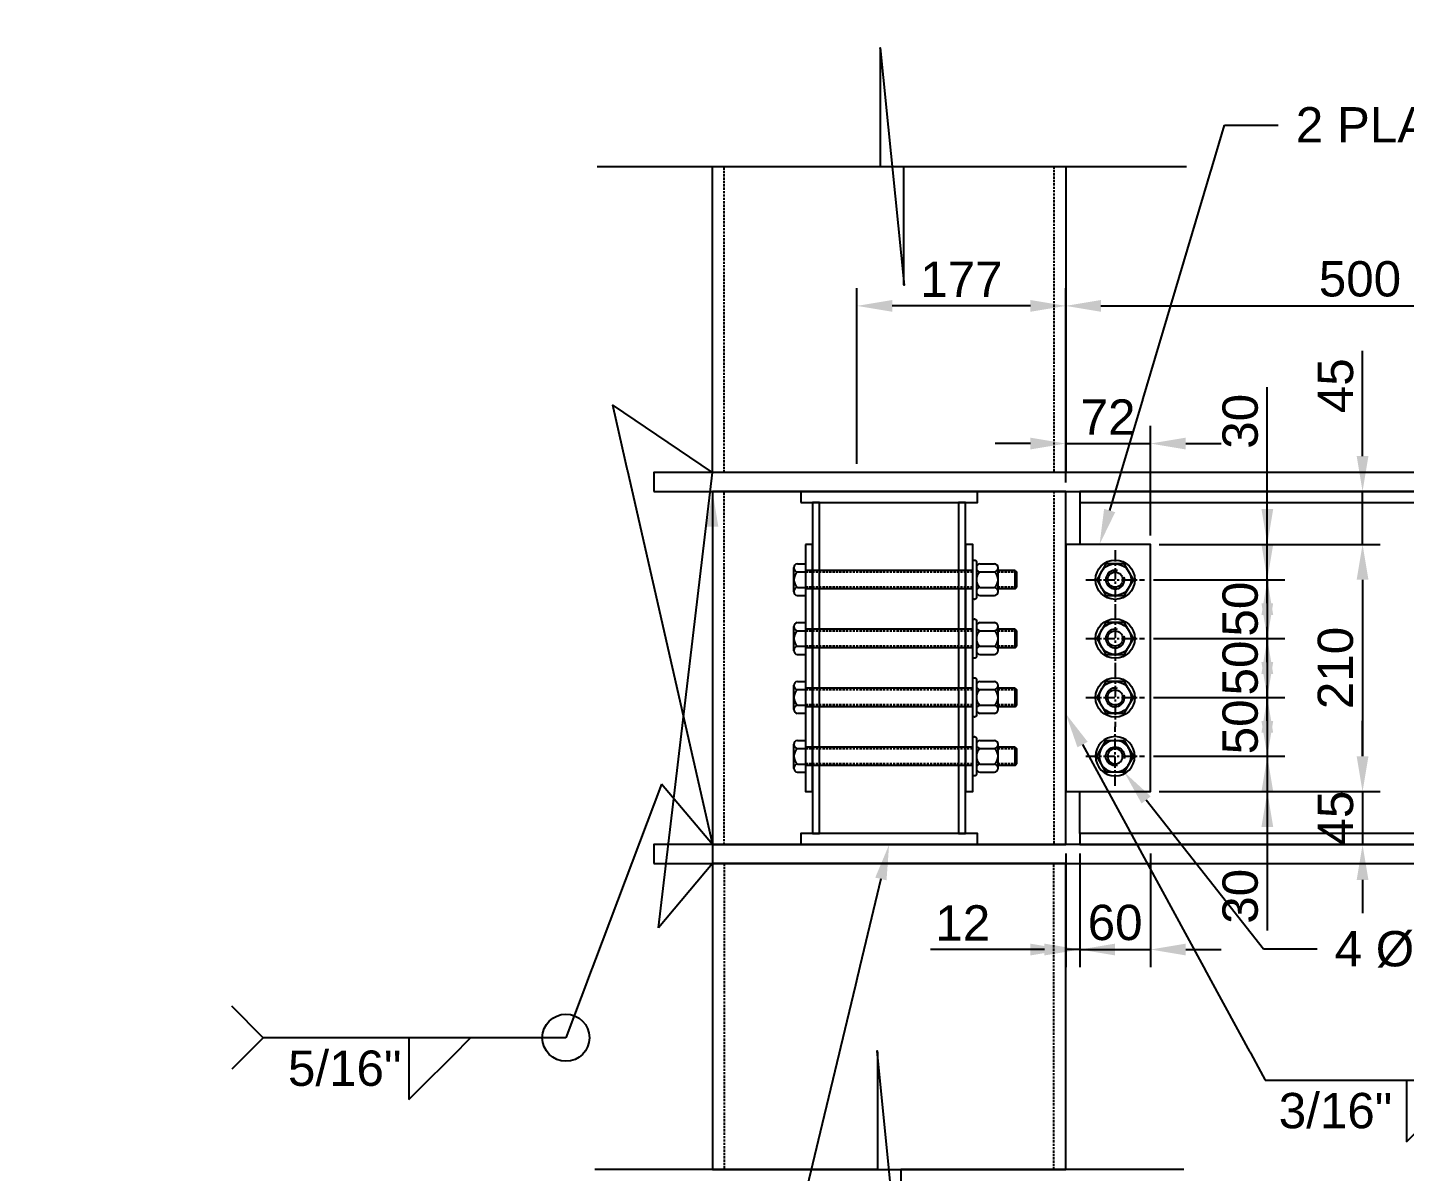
# Model space of a CAD drawing. Header units: millimetres. Extents: x -1367288 to 157996, y -18171 to 61708.
# Drawn here: x 26637 to 27807, y 13785 to 14756 of the extents above; entities that cross this region are included whole.
import ezdxf
from ezdxf import colors
from ezdxf.entities.mleader import LeaderData, LeaderLine
from ezdxf.enums import TextEntityAlignment as Align
from ezdxf.math import Vec2, Vec3

# ---------------------------------------------------------------- set-up
doc = ezdxf.new("R2010")
doc.units = ezdxf.units.MM
doc.header["$LTSCALE"] = 0.3
doc.linetypes.add('CENTER', pattern=[50.8, 31.75, -6.35, 6.35, -6.35])
doc.linetypes.add('HIDDEN', pattern=[9.525, 6.35, -3.175])
for name, color, linetype in [('EE-CENTROS', 8, 'CENTER'), ('EE-OCULTAS', 8, 'HIDDEN'), ('EE-TEXTO 2', 2, 'Continuous'), ('SIM-COTAS', 1, 'Continuous'), ('SIM-OCULTOS', 8, 'HIDDEN'), ('SIM-PLATINAS', 2, 'Continuous'), ('SIM-PTE 300x1-4x150x3-8', 42, 'Continuous'), ('SIM-PTE 300x300x10', 71, 'Continuous')]:
    doc.layers.add(name, color=color, linetype=linetype)
doc.styles.add('ARIAL EE', font='arial.ttf')
doc.styles.get("Standard").update_dxf_attribs({"font": 'arial.ttf'})
doc.dimstyles.new('EE 1_STANDAR', dxfattribs={"dimtxt": 2, "dimasz": 2, "dimexe": 1, "dimexo": 0.5, "dimgap": 0.5, "dimtad": 1, "dimdec": 0, "dimdsep": 46, "dimtxsty": 'ARIAL EE', "dimcen": 1.5, "dimclrd": 256, "dimclre": 256, "dimclrt": 2, "dimadec": 0, "dimazin": 0, "dimtfac": 1, "dimtdec": 0, "dimtix": 1, "dimtmove": 0, "dimatfit": 2, "dimfxl": 1, "dimlwd": -1, "dimlwe": -1, "dimarcsym": 0})

# ---------------------------------------------------------------- blocks, each defined once
blk = doc.blocks.new('TUERCA 5-8')
blk.add_lwpolyline([(919700.1, -652089.1), (919692.3, -652102.6), (919700.1, -652116.1), (919715.7, -652116.1), (919723.5, -652102.6), (919715.7, -652089.1)], close=True)
for radius in [16.7, 13.5, 6.44]:
    blk.add_circle((919707.9, -652102.6), radius)
blk.add_arc((919707.9, -652102.6), 7.94, 75, 15)
at = {"layer": 'EE-CENTROS'}
for p, q in [((919707.9, -652077.6), (919707.9, -652127.6)), ((919682.9, -652102.6), (919732.9, -652102.6))]:
    blk.add_line(p, q, dxfattribs=at)
blk = doc.blocks.new('TUER 5-8')
blk.add_blockref('TUERCA 5-8', (-919707.9, 652102.6))
blk = doc.blocks.new('*D461')
at = {"layer": 'SIM-COTAS', "transparency": 16777216}
for p, q in [((27519.3, 14385.6), (27519.3, 14534.6)), ((28019.3, 14385.6), (28019.3, 14534.6)), ((27549.3, 14519.6), (27989.3, 14519.6))]:
    blk.add_line(p, q, dxfattribs=at)
for points in [[(27549.3, 14524.6), (27549.3, 14514.6), (27519.3, 14519.6)], [(27989.3, 14524.6), (27989.3, 14514.6), (28019.3, 14519.6)]]:
    blk.add_solid(points, dxfattribs=at)
at = {"layer": 'SIM-COTAS', "color": 2, "transparency": 16777216, "insert": (27769.3, 14542.4), "char_height": 30, "attachment_point": 5, "style": 'ARIAL EE'}
blk.add_mtext('500', dxfattribs=at)
blk = doc.blocks.new('*D462')
at = {"layer": 'SIM-COTAS', "transparency": 16777216}
for p, q in [((27342, 14385.6), (27342, 14534.6)), ((27519.3, 14385.6), (27519.3, 14534.6)), ((27489.3, 14519.6), (27372, 14519.6))]:
    blk.add_line(p, q, dxfattribs=at)
for points in [[(27372, 14524.6), (27372, 14514.6), (27342, 14519.6)], [(27489.3, 14524.6), (27489.3, 14514.6), (27519.3, 14519.6)]]:
    blk.add_solid(points, dxfattribs=at)
at = {"layer": 'SIM-COTAS', "color": 2, "transparency": 16777216, "insert": (27430.7, 14542.2), "char_height": 30, "attachment_point": 5, "style": 'ARIAL EE'}
blk.add_mtext('177', dxfattribs=at)
blk = doc.blocks.new('*D463')
at = {"layer": 'SIM-COTAS', "transparency": 16777216}
for p, q in [((27771.5, 14392.1), (27771.5, 14481.5)), ((27707.5, 14362.1), (27786.5, 14362.1)), ((27771.5, 14317.1), (27771.5, 14362.1)), ((27598.8, 14317.1), (27786.5, 14317.1)), ((27771.5, 14287.1), (27771.5, 14257.1))]:
    blk.add_line(p, q, dxfattribs=at)
for points in [[(27766.5, 14392.1), (27776.5, 14392.1), (27771.5, 14362.1)], [(27766.5, 14287.1), (27776.5, 14287.1), (27771.5, 14317.1)]]:
    blk.add_solid(points, dxfattribs=at)
at = {"layer": 'SIM-COTAS', "color": 2, "transparency": 16777216, "insert": (27748.7, 14451.8), "char_height": 30, "attachment_point": 5, "rotation": 90, "style": 'ARIAL EE'}
blk.add_mtext('45', dxfattribs=at)
blk = doc.blocks.new('*D464')
at = {"layer": 'SIM-COTAS', "transparency": 16777216}
for p, q in [((27598.8, 14317.1), (27786.5, 14317.1)), ((27771.5, 14287.1), (27771.5, 14137.1)), ((27598.8, 14107.1), (27786.5, 14107.1))]:
    blk.add_line(p, q, dxfattribs=at)
for points in [[(27766.5, 14287.1), (27776.5, 14287.1), (27771.5, 14317.1)], [(27766.5, 14137.1), (27776.5, 14137.1), (27771.5, 14107.1)]]:
    blk.add_solid(points, dxfattribs=at)
at = {"layer": 'SIM-COTAS', "color": 2, "transparency": 16777216, "insert": (27748.6, 14212.1), "char_height": 30, "attachment_point": 5, "rotation": 90, "style": 'ARIAL EE'}
blk.add_mtext('210', dxfattribs=at)
blk = doc.blocks.new('*D465')
at = {"layer": 'SIM-COTAS', "transparency": 16777216}
for p, q in [((27771.5, 14137.1), (27771.5, 14167.1)), ((27598.8, 14107.1), (27786.5, 14107.1)), ((27771.5, 14107.1), (27771.5, 14062.1)), ((27707.5, 14062.1), (27786.5, 14062.1)), ((27771.5, 14032.1), (27771.5, 14002.1))]:
    blk.add_line(p, q, dxfattribs=at)
for points in [[(27766.5, 14137.1), (27776.5, 14137.1), (27771.5, 14107.1)], [(27766.5, 14032.1), (27776.5, 14032.1), (27771.5, 14062.1)]]:
    blk.add_solid(points, dxfattribs=at)
at = {"layer": 'SIM-COTAS', "color": 2, "transparency": 16777216, "insert": (27748.7, 14084.6), "char_height": 30, "attachment_point": 5, "rotation": 90, "style": 'ARIAL EE'}
blk.add_mtext('45', dxfattribs=at)
blk = doc.blocks.new('*D466')
at = {"layer": 'SIM-COTAS', "transparency": 16777216}
for p, q in [((27690.6, 14347.1), (27690.6, 14450.6)), ((27598.8, 14317.1), (27705.6, 14317.1)), ((27690.6, 14287.1), (27690.6, 14317.1)), ((27593.8, 14287.1), (27705.6, 14287.1)), ((27690.6, 14257.1), (27690.6, 14227.1))]:
    blk.add_line(p, q, dxfattribs=at)
for points in [[(27685.6, 14347.1), (27695.6, 14347.1), (27690.6, 14317.1)], [(27685.6, 14257.1), (27695.6, 14257.1), (27690.6, 14287.1)]]:
    blk.add_solid(points, dxfattribs=at)
at = {"layer": 'SIM-COTAS', "color": 2, "transparency": 16777216, "insert": (27667.7, 14421.6), "char_height": 30, "attachment_point": 5, "rotation": 90, "style": 'ARIAL EE'}
blk.add_mtext('30', dxfattribs=at)
blk = doc.blocks.new('*D467')
at = {"layer": 'SIM-COTAS', "transparency": 16777216}
for p, q in [((27690.6, 14317.1), (27690.6, 14347.1)), ((27593.8, 14287.1), (27705.6, 14287.1)), ((27690.6, 14287.1), (27690.6, 14237.1)), ((27593.8, 14237.1), (27705.6, 14237.1)), ((27690.6, 14207.1), (27690.6, 14177.1))]:
    blk.add_line(p, q, dxfattribs=at)
for points in [[(27685.6, 14317.1), (27695.6, 14317.1), (27690.6, 14287.1)], [(27685.6, 14207.1), (27695.6, 14207.1), (27690.6, 14237.1)]]:
    blk.add_solid(points, dxfattribs=at)
at = {"layer": 'SIM-COTAS', "color": 2, "transparency": 16777216, "insert": (27667.7, 14262.1), "char_height": 30, "attachment_point": 5, "rotation": 90, "style": 'ARIAL EE'}
blk.add_mtext('50', dxfattribs=at)
blk = doc.blocks.new('*D468')
at = {"layer": 'SIM-COTAS', "transparency": 16777216}
for p, q in [((27690.6, 14267.1), (27690.6, 14297.1)), ((27593.8, 14237.1), (27705.6, 14237.1)), ((27690.6, 14237.1), (27690.6, 14187.1)), ((27593.8, 14187.1), (27705.6, 14187.1)), ((27690.6, 14157.1), (27690.6, 14127.1))]:
    blk.add_line(p, q, dxfattribs=at)
for points in [[(27685.6, 14267.1), (27695.6, 14267.1), (27690.6, 14237.1)], [(27685.6, 14157.1), (27695.6, 14157.1), (27690.6, 14187.1)]]:
    blk.add_solid(points, dxfattribs=at)
at = {"layer": 'SIM-COTAS', "color": 2, "transparency": 16777216, "insert": (27667.7, 14212.1), "char_height": 30, "attachment_point": 5, "rotation": 90, "style": 'ARIAL EE'}
blk.add_mtext('50', dxfattribs=at)
blk = doc.blocks.new('*D469')
at = {"layer": 'SIM-COTAS', "transparency": 16777216}
for p, q in [((27690.6, 14217.1), (27690.6, 14247.1)), ((27593.8, 14187.1), (27705.6, 14187.1)), ((27690.6, 14187.1), (27690.6, 14137.1)), ((27593.8, 14137.1), (27705.6, 14137.1)), ((27690.6, 14107.1), (27690.6, 14077.1))]:
    blk.add_line(p, q, dxfattribs=at)
for points in [[(27685.6, 14217.1), (27695.6, 14217.1), (27690.6, 14187.1)], [(27685.6, 14107.1), (27695.6, 14107.1), (27690.6, 14137.1)]]:
    blk.add_solid(points, dxfattribs=at)
at = {"layer": 'SIM-COTAS', "color": 2, "transparency": 16777216, "insert": (27667.7, 14162.1), "char_height": 30, "attachment_point": 5, "rotation": 90, "style": 'ARIAL EE'}
blk.add_mtext('50', dxfattribs=at)
blk = doc.blocks.new('*D470')
at = {"layer": 'SIM-COTAS', "transparency": 16777216}
for p, q in [((27690.6, 14167.1), (27690.6, 14197.1)), ((27593.8, 14137.1), (27705.6, 14137.1)), ((27690.6, 14137.1), (27690.6, 14107.1)), ((27598.8, 14107.1), (27705.6, 14107.1)), ((27690.6, 14077.1), (27690.6, 13989.3))]:
    blk.add_line(p, q, dxfattribs=at)
for points in [[(27685.6, 14167.1), (27695.6, 14167.1), (27690.6, 14137.1)], [(27685.6, 14077.1), (27695.6, 14077.1), (27690.6, 14107.1)]]:
    blk.add_solid(points, dxfattribs=at)
at = {"layer": 'SIM-COTAS', "color": 2, "transparency": 16777216, "insert": (27667.7, 14018.2), "char_height": 30, "attachment_point": 5, "rotation": 90, "style": 'ARIAL EE'}
blk.add_mtext('30', dxfattribs=at)
blk = doc.blocks.new('*D471')
at = {"layer": 'SIM-COTAS', "transparency": 16777216}
for p, q in [((27519.3, 14054.6), (27519.3, 13958)), ((27531.3, 14054.6), (27531.3, 13958)), ((27489.3, 13973), (27404.5, 13973)), ((27531.3, 13973), (27519.3, 13973)), ((27561.3, 13973), (27591.3, 13973))]:
    blk.add_line(p, q, dxfattribs=at)
for points in [[(27489.3, 13978), (27489.3, 13968), (27519.3, 13973)], [(27561.3, 13978), (27561.3, 13968), (27531.3, 13973)]]:
    blk.add_solid(points, dxfattribs=at)
at = {"layer": 'SIM-COTAS', "color": 2, "transparency": 16777216, "insert": (27431.9, 13995.6), "char_height": 30, "attachment_point": 5, "style": 'ARIAL EE'}
blk.add_mtext('12', dxfattribs=at)
blk = doc.blocks.new('*D472')
at = {"layer": 'SIM-COTAS', "transparency": 16777216}
for p, q in [((27531.3, 14054.6), (27531.3, 13958)), ((27591.3, 14054.6), (27591.3, 13958)), ((27501.3, 13973), (27471.3, 13973)), ((27531.3, 13973), (27591.3, 13973)), ((27621.3, 13973), (27651.3, 13973))]:
    blk.add_line(p, q, dxfattribs=at)
for points in [[(27501.3, 13978), (27501.3, 13968), (27531.3, 13973)], [(27621.3, 13978), (27621.3, 13968), (27591.3, 13973)]]:
    blk.add_solid(points, dxfattribs=at)
at = {"layer": 'SIM-COTAS', "color": 2, "transparency": 16777216, "insert": (27561.3, 13995.8), "char_height": 30, "attachment_point": 5, "style": 'ARIAL EE'}
blk.add_mtext('60', dxfattribs=at)
blk = doc.blocks.new('*D473')
at = {"layer": 'SIM-COTAS', "transparency": 16777216}
for p, q in [((27519.3, 14369.6), (27519.3, 14417.7)), ((27591.3, 14324.6), (27591.3, 14417.7)), ((27489.3, 14402.7), (27459.3, 14402.7)), ((27519.3, 14402.7), (27591.3, 14402.7)), ((27621.3, 14402.7), (27651.3, 14402.7))]:
    blk.add_line(p, q, dxfattribs=at)
for points in [[(27489.3, 14407.7), (27489.3, 14397.7), (27519.3, 14402.7)], [(27621.3, 14407.7), (27621.3, 14397.7), (27591.3, 14402.7)]]:
    blk.add_solid(points, dxfattribs=at)
at = {"layer": 'SIM-COTAS', "color": 2, "transparency": 16777216, "insert": (27555.3, 14425.2), "char_height": 30, "attachment_point": 5, "style": 'ARIAL EE'}
blk.add_mtext('72', dxfattribs=at)
blk = doc.blocks.new('AWS-FILL-IZQ')
at = {"transparency": 16777216}
for p, q in [((20, 0), (21.778, 1.778)), ((8.25, -3.5), (11.75, 0)), ((8.25, 0), (8.25, -3.5)), ((8.25, 0), (20, 0)), ((20, 0), (21.778, -1.778))]:
    blk.add_line(p, q, dxfattribs=at)
at = {"layer": 'EE-TEXTO 2', "color": 2, "transparency": 16777216, "style": 'ARIAL EE'}
for tag, p, flags in [('OBSERVACION', (22.304, -1.073), 4), ('DE-TANTO-CADA-TANTO', (12.072, -2.683), 12)]:
    blk.add_attdef(tag, p, '', height=2, dxfattribs=dict(at, flags=flags))
at = {"layer": 'EE-TEXTO 2', "color": 2, "transparency": 16777216, "style": 'ARIAL EE', "flags": 12}
blk.add_attdef('VALOR_SOLDADURA', text='', height=2, dxfattribs=at).set_placement((7.443, -2.725), align=Align.RIGHT)
blk = doc.blocks.new('*U406')
for p, q in [((-13.5, 148.9), (-13.5, 142)), ((13.5, 142), (-13.5, 142)), ((-10.3, 151.9), (10.3, 151.9)), ((-7.9, 0), (-7.9, 142)), ((-6.6, 148.9), (-6.6, 142)), ((6.6, 148.9), (6.6, 142)), ((7.9, 0), (7.9, 142)), ((13.5, 148.9), (13.5, 142)), ((-13.5, -6.1), (-13.5, -18.6)), ((-6.6, -6.1), (-6.6, -18.6)), ((6.6, -6.1), (6.6, -18.6)), ((13.5, -6.1), (13.5, -18.6)), ((-10.3, -21.6), (10.3, -21.6)), ((-7.9, -36), (-7.9, -21.6)), ((7.9, -36), (7.9, -21.6)), ((-7.9, -36), (7.9, -36)), ((-7.9, -36), (-6.4, -37.5)), ((-6.4, -37.5), (6.4, -37.5)), ((7.9, -36), (6.4, -37.5))]:
    blk.add_line(p, q)
blk.add_lwpolyline([(-16.7, -1.6), (-16.7, -1.5, -0.414214), (-15.2, 0), (15.2, 0, -0.414214), (16.7, -1.5), (16.7, -1.6, -0.414214), (15.2, -3.1), (-15.2, -3.1, -0.414214)], format="xyb", close=True)
for centre, radius, start, end in [((-10.1, 148.5), 3.47, 7.7682, 172.2318), ((0, 143.1), 8.8, 41.2145, 138.7855), ((10.1, 148.5), 3.47, 7.7682, 172.2318), ((-10.1, -6.6), 3.47, 7.7682, 172.2318), ((0, -11.9), 8.8, 41.2145, 138.7855), ((10.1, -6.6), 3.47, 7.7682, 172.2318), ((-10.1, -18.1), 3.47, 187.7682, 352.2318), ((0, -12.8), 8.8, 221.2145, 318.7855), ((10.1, -18.1), 3.47, 187.7682, 352.2318)]:
    blk.add_arc(centre, radius, start, end)
at = {"layer": 'EE-OCULTAS'}
for p, q in [((-6.4, 0), (-6.4, 142)), ((6.4, 0), (6.4, 142)), ((-6.4, -37.5), (-6.4, -21.6)), ((6.4, -37.5), (6.4, -21.8))]:
    blk.add_line(p, q, dxfattribs=at)
blk = doc.blocks.new('AWS-FILL-DER')
at = {"transparency": 16777216}
for p, q in [((-19.75, 0), (-21.528, 1.778)), ((-11.5, -3.5), (-8, 0)), ((-19.75, 0), (-21.528, -1.778)), ((-8, 0), (-19.75, 0)), ((-11.5, 0), (-11.5, -3.5))]:
    blk.add_line(p, q, dxfattribs=at)
at = {"layer": 'EE-TEXTO 2', "color": 2, "transparency": 16777216, "style": 'ARIAL EE'}
for tag, flags, p in [('OBSERVACION', 4, (-21.91, -1.073)), ('VALOR_SOLDADURA', 12, (-11.918, -2.725))]:
    blk.add_attdef(tag, text='', height=2, dxfattribs=dict(at, flags=flags)).set_placement(p, align=Align.RIGHT)
at = {"layer": 'EE-TEXTO 2', "color": 2, "transparency": 16777216, "style": 'ARIAL EE', "flags": 12}
blk.add_attdef('DE-TANTO-CADA-TANTO', (-7.661, -2.683), '', height=2, dxfattribs=at)

msp = doc.modelspace()

# ---------------------------------------------------------------- leaders
at = {"layer": 'SIM-COTAS', "linetype": 'Continuous'}
ml = msp.add_multileader_mtext('Standard', dxfattribs=at)
ml.set_content('{\\C2;7 %%C3/4" ASTM A193 GR B7 CABEZA INVERTIDA ANCLAR 200mm AL CONCRETO}', color=256)
ml.set_leader_properties()
ml.build(insert=Vec2(0, 0))
ml.multileader.update_dxf_attribs({"dogleg_length": 0.0025, "arrow_head_size": 30, "scale": 15})
ctx = ml.context
ctx.base_point, ctx.scale, ctx.char_height, ctx.arrow_head_size, ctx.landing_gap_size, ctx.plane_origin = Vec3(19387.5, 14409.8), 15, 30, 30, 15, Vec3(-10507.8, 19344.3)
notes = []
notes.append((ctx, [(0, (1, 1, 0), (19342, 14409.8), (1, 0), 45.6, [(0, [(19192.5, 14123.1)], 0, [])])]))
ctx.mtext.insert, ctx.mtext.width, ctx.mtext.defined_height, ctx.mtext.flow_direction = Vec3(19402.5, 14425.1), 585.256, 126.9, 5
ctx.mtext.has_bg_fill, ctx.mtext.bg_color, ctx.mtext.bg_scale_factor, ctx.mtext.bg_transparency, ctx.mtext.use_window_bg_color = 1, -1027028792, 1.5, 0, 1
ml = msp.add_multileader_mtext('Standard', dxfattribs=at)
ml.set_content('\\A1;{\\C2;6 Ø 5/8" A325 PASANTES}', color=256)
ml.set_leader_properties()
ml.build(insert=Vec2(0, 0))
ml.multileader.update_dxf_attribs({"dogleg_length": 0.0025, "arrow_head_size": 30, "scale": 15})
ctx = ml.context
ctx.base_point, ctx.scale, ctx.char_height, ctx.arrow_head_size, ctx.landing_gap_size, ctx.plane_origin = Vec3(23320.1, 13863.6, -2.5), 15, 30, 30, 15, Vec3(-6766, 19626.2, -2.5)
notes.append((ctx, [(0, (1, 1, 0), (23274.6, 13863.6, -2.5), (1, 0), 45.6, [(0, [(23168.8, 14076.3, -2.5)], 0, [])])]))
ctx.mtext.insert, ctx.mtext.width, ctx.mtext.defined_height, ctx.mtext.flow_direction = Vec3(23335.1, 13878.9, -2.5), 268.898, 126.9, 5
ctx.mtext.has_bg_fill, ctx.mtext.bg_color, ctx.mtext.bg_scale_factor, ctx.mtext.bg_transparency, ctx.mtext.use_window_bg_color = 1, -1027028792, 1.5, 0, 1
for ctx, leaders in notes:
    for number, flags, end, landing, length, lines in leaders:
        leader = LeaderData()
        leader.index, (leader.has_last_leader_line, leader.has_dogleg_vector, leader.attachment_direction) = number, flags
        leader.last_leader_point, leader.dogleg_vector, leader.dogleg_length = Vec3(end), Vec3(landing), length
        for number, points, colour, breaks in lines:
            line = LeaderLine()
            line.index, line.vertices, line.color, line.breaks = number, Vec3.list(points), colors.encode_raw_color(colour), breaks
            leader.lines.append(line)
        ctx.leaders.append(leader)

# ---------------------------------------------------------------- next in the draw order: linework, layer by layer
at = {"layer": 'SIM-PTE 300x1-4x150x3-8'}
msp.add_line((27531.3, 14352.6, -2.5), (27531.3, 14317.1, -2.5), dxfattribs=at)
at = {"layer": 'SIM-PTE 300x1-4x150x3-8', "elevation": -2.5}
for points in [[(27294.3, 14352.6), (27444.3, 14352.6), (27444.3, 14362.1), (27294.3, 14362.1)], [(27531.3, 14352.6), (28569.3, 14352.6), (28569.3, 14362.1), (27531.3, 14362.1)]]:
    msp.add_lwpolyline(points, close=True, dxfattribs=at)

# ---------------------------------------------------------------- next in the draw order: block references
for p in [(27561.3, 14287.1, -2.5), (27561.3, 14237.1, -2.5)]:
    msp.add_blockref('TUER 5-8', p)
at = {"rotation": 90}
for p in [(27440.3, 14287.1, -2.5), (27440.3, 14237.1, -2.5)]:
    msp.add_blockref('*U406', p, dxfattribs=at)

# ---------------------------------------------------------------- next in the draw order: leaders
at = {"layer": 'SIM-COTAS', "linetype": 'Continuous'}
ml = msp.add_multileader_mtext('Standard', dxfattribs=at)
ml.set_content('\\A1;{\\C2;2 PLATINAS e = 1/4"}', color=256)
ml.set_leader_properties()
ml.build(insert=Vec2(0, 0))
ml.multileader.update_dxf_attribs({"dogleg_length": 0.0025, "arrow_head_size": 30, "scale": 15})
ctx = ml.context
ctx.base_point, ctx.scale, ctx.char_height, ctx.arrow_head_size, ctx.landing_gap_size, ctx.plane_origin = Vec3(23299.6, 14725.7, -2.5), 15, 30, 30, 15, Vec3(-6809.2, 20226.7, -2.5)
notes = []
notes.append((ctx, [(0, (1, 1, 0), (23254, 14725.7, -2.5), (1, 0), 45.6, [(0, [(23147.8, 14369.7, -2.5)], 0, [])])]))
ctx.mtext.insert, ctx.mtext.width, ctx.mtext.defined_height, ctx.mtext.flow_direction = Vec3(23314.6, 14741, -2.5), 243.291, 126.9, 5
ctx.mtext.has_bg_fill, ctx.mtext.bg_color, ctx.mtext.bg_scale_factor, ctx.mtext.bg_transparency, ctx.mtext.use_window_bg_color = 1, -1027028792, 1.5, 0, 1
ml = msp.add_multileader_mtext('Standard', dxfattribs=at)
ml.set_content('\\A1;{\\C2;PTE 400x200x9mm}', color=256)
ml.set_leader_properties()
ml.build(insert=Vec2(0, 0))
ml.multileader.update_dxf_attribs({"dogleg_length": 0.0025, "arrow_head_size": 30, "scale": 15})
ctx = ml.context
ctx.base_point, ctx.scale, ctx.char_height, ctx.arrow_head_size, ctx.landing_gap_size, ctx.plane_origin = Vec3(23749.5, 13858.4, -2.5), 15, 30, 30, 15, Vec3(-6296.3, 19880.7, -2.5)
notes.append((ctx, [(0, (1, 1, 0), (23704, 13858.4, -2.5), (1, 0), 45.6, [(0, [(23704, 14014.7, -2.5)], 0, [])])]))
ctx.mtext.insert, ctx.mtext.width, ctx.mtext.defined_height, ctx.mtext.flow_direction = Vec3(23764.5, 13873.7, -2.5), 365.737, 126.9, 5
ctx.mtext.has_bg_fill, ctx.mtext.bg_color, ctx.mtext.bg_scale_factor, ctx.mtext.bg_transparency, ctx.mtext.use_window_bg_color = 1, -1027028792, 1.5, 0, 1
for ctx, leaders in notes:
    for number, flags, end, landing, length, lines in leaders:
        leader = LeaderData()
        leader.index, (leader.has_last_leader_line, leader.has_dogleg_vector, leader.attachment_direction) = number, flags
        leader.last_leader_point, leader.dogleg_vector, leader.dogleg_length = Vec3(end), Vec3(landing), length
        for number, points, colour, breaks in lines:
            line = LeaderLine()
            line.index, line.vertices, line.color, line.breaks = number, Vec3.list(points), colors.encode_raw_color(colour), breaks
            leader.lines.append(line)
        ctx.leaders.append(leader)

# ---------------------------------------------------------------- next in the draw order: leaders
ml = msp.add_multileader_mtext('Standard', dxfattribs=at)
ml.set_content('\\A1;{\\C2;2 PLATINAS e = 1/4"}', color=256)
ml.set_leader_properties()
ml.build(insert=Vec2(0, 0))
ml.multileader.update_dxf_attribs({"dogleg_length": 0.0025, "arrow_head_size": 30, "scale": 15})
ctx = ml.context
ctx.base_point, ctx.scale, ctx.char_height, ctx.arrow_head_size, ctx.landing_gap_size, ctx.plane_origin = Vec3(25264.9, 14725.7, -2.5), 15, 30, 30, 15, Vec3(-4843.9, 20226.7, -2.5)
notes = []
notes.append((ctx, [(0, (1, 1, 0), (25219.3, 14725.7, -2.5), (1, 0), 45.6, [(0, [(25113.1, 14369.7, -2.5)], 0, [])])]))
ctx.mtext.insert, ctx.mtext.width, ctx.mtext.defined_height, ctx.mtext.flow_direction = Vec3(25279.9, 14741, -2.5), 240.842, 126.9, 5
ctx.mtext.has_bg_fill, ctx.mtext.bg_color, ctx.mtext.bg_scale_factor, ctx.mtext.bg_transparency, ctx.mtext.use_window_bg_color = 1, -1027028792, 1.5, 0, 1
ml = msp.add_multileader_mtext('Standard', dxfattribs=at)
ml.set_content('\\A1;{\\C2;4 Ø 5/8" A325 PASANTES}', color=256)
ml.set_leader_properties()
ml.build(insert=Vec2(0, 0))
ml.multileader.update_dxf_attribs({"dogleg_length": 0.0025, "arrow_head_size": 30, "scale": 15})
ctx = ml.context
ctx.base_point, ctx.scale, ctx.char_height, ctx.arrow_head_size, ctx.landing_gap_size, ctx.plane_origin = Vec3(25297.9, 13926.1, -2.5), 15, 30, 30, 15, Vec3(-4800.6, 19726.2, -2.5)
notes.append((ctx, [(0, (1, 1, 0), (25252.4, 13926.1, -2.5), (1, 0), 45.6, [(0, [(25134.2, 14176.3, -2.5)], 0, [])])]))
ctx.mtext.insert, ctx.mtext.width, ctx.mtext.defined_height, ctx.mtext.flow_direction = Vec3(25312.9, 13941.4, -2.5), 268.898, 126.9, 5
ctx.mtext.has_bg_fill, ctx.mtext.bg_color, ctx.mtext.bg_scale_factor, ctx.mtext.bg_transparency, ctx.mtext.use_window_bg_color = 1, -1027028792, 1.5, 0, 1
for ctx, leaders in notes:
    for number, flags, end, landing, length, lines in leaders:
        leader = LeaderData()
        leader.index, (leader.has_last_leader_line, leader.has_dogleg_vector, leader.attachment_direction) = number, flags
        leader.last_leader_point, leader.dogleg_vector, leader.dogleg_length = Vec3(end), Vec3(landing), length
        for number, points, colour, breaks in lines:
            line = LeaderLine()
            line.index, line.vertices, line.color, line.breaks = number, Vec3.list(points), colors.encode_raw_color(colour), breaks
            leader.lines.append(line)
        ctx.leaders.append(leader)

# ---------------------------------------------------------------- next in the draw order: linework, layer by layer
at = {"layer": 'SIM-PLATINAS', "elevation": -2.5}
msp.add_lwpolyline([(27169.3, 14362.1), (28019.3, 14362.1), (28019.3, 14378.1), (27169.3, 14378.1)], close=True, dxfattribs=at)

# ---------------------------------------------------------------- next in the draw order: block references
at = {"rotation": 90}
msp.add_blockref('*U406', (27440.3, 14187.1, -2.5), dxfattribs=at)
msp.add_blockref('TUER 5-8', (27561.3, 14187.1, -2.5))

# ---------------------------------------------------------------- next in the draw order: dimensions: what is measured, and where the dimension line sits
at = {"layer": 'SIM-COTAS'}
dim = msp.add_linear_dim(base=(27690.6, 14187.1), p1=(27586.3, 14237.1, -2.5), p2=(27586.3, 14187.1, -2.5), angle=90, dimstyle='EE 1_STANDAR', dxfattribs=at)
dim.commit()
dim.dimension.update_dxf_attribs({"geometry": '*D468', "text_midpoint": (27667.7, 14212.1)})

# ---------------------------------------------------------------- next in the draw order: leaders
at = {"layer": 'SIM-COTAS', "linetype": 'Continuous'}
ml = msp.add_multileader_mtext('Standard', dxfattribs=at)
ml.set_content('\\A1;{\\C2;PLATINA e = 1"}', color=256)
ml.set_leader_properties()
ml.build(insert=Vec2(0, 0))
ml.multileader.update_dxf_attribs({"dogleg_length": 0.0025, "arrow_head_size": 30, "scale": 15})
ctx = ml.context
ctx.base_point, ctx.scale, ctx.char_height, ctx.arrow_head_size, ctx.landing_gap_size, ctx.plane_origin = Vec3(25689.7, 14663.6, -2.5), 15, 30, 30, 15, Vec3(-4356.1, 20297.1, -2.5)
notes = []
notes.append((ctx, [(0, (1, 1, 0), (25644.2, 14663.6, -2.5), (1, 0), 45.6, [(0, [(25644.2, 14440.1, -2.5)], 0, [])])]))
ctx.mtext.insert, ctx.mtext.width, ctx.mtext.defined_height, ctx.mtext.flow_direction = Vec3(25704.7, 14678.8, -2.5), 180.376, 126.9, 5
ctx.mtext.has_bg_fill, ctx.mtext.bg_color, ctx.mtext.bg_scale_factor, ctx.mtext.bg_transparency, ctx.mtext.use_window_bg_color = 1, -1027028792, 1.5, 0, 1
ml = msp.add_multileader_mtext('Standard', dxfattribs=at)
ml.set_content('\\A1;{\\C2;VIGA ARMADA TIPO 1}', color=256)
ml.set_leader_properties()
ml.build(insert=Vec2(0, 0))
ml.multileader.update_dxf_attribs({"dogleg_length": 0.0025, "arrow_head_size": 30, "scale": 15})
ctx = ml.context
ctx.base_point, ctx.scale, ctx.char_height, ctx.arrow_head_size, ctx.landing_gap_size, ctx.plane_origin = Vec3(25714.8, 13916.2, -2.5), 15, 30, 30, 15, Vec3(-4330.9, 19980.7, -2.5)
notes.append((ctx, [(0, (1, 1, 0), (25669.3, 13916.2, -2.5), (1, 0), 45.6, [(0, [(25669.3, 14114.7, -2.5)], 0, [])])]))
ctx.mtext.insert, ctx.mtext.width, ctx.mtext.defined_height, ctx.mtext.flow_direction = Vec3(25729.8, 13931.4, -2.5), 300.989, 126.9, 5
ctx.mtext.has_bg_fill, ctx.mtext.bg_color, ctx.mtext.bg_scale_factor, ctx.mtext.bg_transparency, ctx.mtext.use_window_bg_color = 1, -1027028792, 1.5, 0, 1
for ctx, leaders in notes:
    for number, flags, end, landing, length, lines in leaders:
        leader = LeaderData()
        leader.index, (leader.has_last_leader_line, leader.has_dogleg_vector, leader.attachment_direction) = number, flags
        leader.last_leader_point, leader.dogleg_vector, leader.dogleg_length = Vec3(end), Vec3(landing), length
        for number, points, colour, breaks in lines:
            line = LeaderLine()
            line.index, line.vertices, line.color, line.breaks = number, Vec3.list(points), colors.encode_raw_color(colour), breaks
            leader.lines.append(line)
        ctx.leaders.append(leader)

# ---------------------------------------------------------------- next in the draw order: linework, layer by layer
at = {"layer": 'SIM-COTAS', "elevation": -2.5}
msp.add_lwpolyline([(27619.8, 13786.2), (27379.3, 13786.2), (27379.3, 13686.9, 0.024922), (27379.4, 13685.4), (27359.2, 13886.9, -0.024922), (27359.3, 13885.4), (27359.3, 13786.2), (27119.3, 13786.2)], format="xyb", dxfattribs=at)
at = {"layer": 'SIM-COTAS'}
msp.add_circle((27094.7, 13898.1, -2.5), 20, dxfattribs=at)
at = {"layer": 'SIM-OCULTOS', "elevation": -2.5}
for points in [[(27229.3, 14638), (27509.3, 14638), (27509.3, 14378.1), (27229.3, 14378.1)], [(27229.3, 14362.1), (27509.3, 14362.1), (27509.3, 14062.1), (27229.3, 14062.1)], [(27229.3, 13786.2), (27509.3, 13786.2), (27509.3, 14046.1), (27229.3, 14046.1)]]:
    msp.add_lwpolyline(points, close=True, dxfattribs=at)
at = {"layer": 'SIM-PLATINAS'}
for points, elevation in [([(27298.3, 14317.1), (27298.3, 14107.1), (27304.3, 14107.1), (27304.3, 14317.1)], -3.9), ([(27434.3, 14317.1), (27434.3, 14107.1), (27440.3, 14107.1), (27440.3, 14317.1)], -2.5), ([(27519.3, 14317.1), (27519.3, 14107.1), (27591.3, 14107.1), (27591.3, 14317.1)], -2.5), ([(27169.3, 14046.1), (28019.3, 14046.1), (28019.3, 14062.1), (27169.3, 14062.1)], -2.5)]:
    msp.add_lwpolyline(points, close=True, dxfattribs=dict(at, elevation=elevation))
at = {"layer": 'SIM-PTE 300x1-4x150x3-8'}
msp.add_line((27531.3, 14071.6, -2.5), (27531.3, 14107.1, -2.5), dxfattribs=at)
for points, elevation in [([(27304.3, 14071.6), (27310.3, 14071.6), (27310.3, 14352.6), (27304.3, 14352.6)], -3.9), ([(27428.3, 14071.6), (27434.3, 14071.6), (27434.3, 14352.6), (27428.3, 14352.6)], -2.5), ([(27294.3, 14062.1), (27444.3, 14062.1), (27444.3, 14071.6), (27294.3, 14071.6)], -2.5), ([(27531.3, 14062.1), (28569.3, 14062.1), (28569.3, 14071.6), (27531.3, 14071.6)], -2.5)]:
    msp.add_lwpolyline(points, close=True, dxfattribs=dict(at, elevation=elevation))
at = {"layer": 'SIM-PTE 300x300x10', "elevation": -2.5}
for points in [[(27219.3, 14638), (27519.3, 14638), (27519.3, 14378.1), (27219.3, 14378.1)], [(27219.3, 14062.1), (27519.3, 14062.1), (27519.3, 14362.1), (27219.3, 14362.1)], [(27219.3, 13786.2), (27519.3, 13786.2), (27519.3, 14046.1), (27219.3, 14046.1)]]:
    msp.add_lwpolyline(points, close=True, dxfattribs=at)

# ---------------------------------------------------------------- next in the draw order: block references
at = {"xscale": -1, "rotation": 180}
msp.add_blockref('TUER 5-8', (27561.3, 14137.1, -2.5), dxfattribs=at)
at = {"rotation": 90}
msp.add_blockref('*U406', (27440.3, 14137.1, -2.5), dxfattribs=at)

# ---------------------------------------------------------------- next in the draw order: dimensions: what is measured, and where the dimension line sits
at = {"layer": 'SIM-COTAS'}
for base, p1, p2, picture, middle in [((27342, 14519.6), (27519.3, 14378.1, -2.5), (27342, 14378.1, -2.5), '*D462', (27430.7, 14542.2)), ((28019.3, 14519.6, -2.5), (27519.3, 14378.1, -2.5), (28019.3, 14378.1, -5), '*D461', (27769.3, 14542.4, -2.5)), ((27591.3, 13973), (27531.3, 14062.1, -2.5), (27591.3, 14062.1, -2.5), '*D472', (27561.3, 13995.8))]:
    dim = msp.add_linear_dim(base=base, p1=p1, p2=p2, dimstyle='EE 1_STANDAR', dxfattribs=at)
    dim.commit()
    dim.dimension.update_dxf_attribs({"geometry": picture, "text_midpoint": middle})
dim = msp.add_linear_dim(base=(27690.6, 14137.1), p1=(27586.3, 14187.1, -2.5), p2=(27586.3, 14137.1, -2.5), angle=90, dimstyle='EE 1_STANDAR', dxfattribs=at)
dim.commit()
dim.dimension.update_dxf_attribs({"geometry": '*D469', "text_midpoint": (27667.7, 14162.1)})
for base, p1, p2, picture, middle in [((27690.6, 14107.1), (27586.3, 14137.1, -2.5), (27591.3, 14107.1, -2.5), '*D470', (27690.6, 14018.2)), ((27771.5, 14062.1), (27591.3, 14107.1, -2.5), (27700, 14062.1, -2.5), '*D465', (27771.5, 14084.6))]:
    dim = msp.add_linear_dim(base=base, p1=p1, p2=p2, angle=90, dimstyle='EE 1_STANDAR', dxfattribs=at)
    dim.commit()
    dim.dimension.update_dxf_attribs({"geometry": picture, "text_midpoint": middle, "dimtype": 160})
dim = msp.add_linear_dim(base=(27531.3, 13973), p1=(27519.3, 14062.1, -2.5), p2=(27531.3, 14062.1, -2.5), dimstyle='EE 1_STANDAR', dxfattribs=at)
dim.commit()
dim.dimension.update_dxf_attribs({"geometry": '*D471', "text_midpoint": (27431.9, 13973), "dimtype": 160})

# ---------------------------------------------------------------- next in the draw order: leaders
ml = msp.add_multileader_block('Standard', dxfattribs=at)
ml.set_content('AWS-FILL-DER', color=256, scale=15)
ml.set_attribute('DE-TANTO-CADA-TANTO', '', width=0)
ml.set_attribute('VALOR_SOLDADURA', '5/16"', width=0)
ml.set_attribute('OBSERVACION', '', width=0)
ml.set_leader_properties(color=256)
ml.build(insert=Vec2(0, 0))
ml.multileader.update_dxf_attribs({"arrow_head_size": 30, "scale": 15, "block_connection_type": 1})
ctx = ml.context
ctx.base_point, ctx.scale, ctx.char_height, ctx.arrow_head_size, ctx.landing_gap_size, ctx.plane_origin = Vec3(26837.6, 13898.1, -2.5), 15, 60, 30, 30, Vec3(27182.7, 13939.4, -2.5)
ctx.attachment_type = 1
notes = []
notes.append((ctx, [(0, (1, 1, 0), (27094.7, 13898.1, -2.5), (-1, 0), 80.9, [(1, [(27219.3, 14362.1, -2.5), (27219.3, 14046.1, -2.5), (27173.4, 13991.5, -2.5), (27219.3, 14378.1, -2.5), (27134.2, 14435.6, -2.5), (27219.3, 14062.1, -2.5), (27175.9, 14113.5, -2.5)], 0, [])])]))
ctx.block.insert = Vec3(27133.8, 13898.1, -2.5)
ml = msp.add_multileader_block('Standard', dxfattribs=at)
ml.set_content('AWS-FILL-IZQ', color=256, scale=15)
ml.set_attribute('VALOR_SOLDADURA', '3/16"', width=0)
ml.set_attribute('DE-TANTO-CADA-TANTO', '', width=0)
ml.set_attribute('OBSERVACION', '', width=0)
ml.set_leader_properties(color=256)
ml.build(insert=Vec2(0, 0))
ml.multileader.update_dxf_attribs({"arrow_head_size": 30, "scale": 15, "block_connection_type": 1})
ctx = ml.context
ctx.base_point, ctx.scale, ctx.char_height, ctx.arrow_head_size, ctx.landing_gap_size, ctx.plane_origin = Vec3(27808.9, 13862.1), 15, 60, 30, 30, Vec3(28171.7, 14080.6)
ctx.attachment_type = 1
notes.append((ctx, [(0, (1, 1, 0), (27688.9, 13862.1), (1, 0), 120, [(0, [(27519.3, 14173.4), (27688.9, 13862.1)], 0, [])])]))
ctx.block.insert = Vec3(27685.1, 13862.1)
for ctx, leaders in notes:
    for number, flags, end, landing, length, lines in leaders:
        leader = LeaderData()
        leader.index, (leader.has_last_leader_line, leader.has_dogleg_vector, leader.attachment_direction) = number, flags
        leader.last_leader_point, leader.dogleg_vector, leader.dogleg_length = Vec3(end), Vec3(landing), length
        for number, points, colour, breaks in lines:
            line = LeaderLine()
            line.index, line.vertices, line.color, line.breaks = number, Vec3.list(points), colors.encode_raw_color(colour), breaks
            leader.lines.append(line)
        ctx.leaders.append(leader)

# ---------------------------------------------------------------- next in the draw order: leaders
at = {"layer": 'SIM-COTAS', "linetype": 'Continuous'}
ml = msp.add_multileader_mtext('Standard', dxfattribs=at)
ml.set_content('\\A1;{\\C2;2 PLATINAS e = 1/4"}', color=256)
ml.set_leader_properties()
ml.build(insert=Vec2(0, 0))
ml.multileader.update_dxf_attribs({"dogleg_length": 0.0025, "arrow_head_size": 30, "scale": 15})
ctx = ml.context
ctx.base_point, ctx.scale, ctx.char_height, ctx.arrow_head_size, ctx.landing_gap_size, ctx.plane_origin = Vec3(27699.8, 14673.1, -2.5), 15, 30, 30, 15, Vec3(-2408.9, 20174, -2.5)
notes = []
notes.append((ctx, [(0, (1, 1, 0), (27654.3, 14673.1, -2.5), (1, 0), 45.6, [(0, [(27548.1, 14317.1, -2.5)], 0, [])])]))
ctx.mtext.insert, ctx.mtext.width, ctx.mtext.defined_height, ctx.mtext.flow_direction = Vec3(27714.8, 14688.4, -2.5), 241.873, 126.9, 5
ctx.mtext.has_bg_fill, ctx.mtext.bg_color, ctx.mtext.bg_scale_factor, ctx.mtext.bg_transparency, ctx.mtext.use_window_bg_color = 1, -1027028792, 1.5, 0, 1
ml = msp.add_multileader_mtext('Standard', dxfattribs=at)
ml.set_content('\\A1;{\\C2;VIGA ARMADA TIPO 1}', color=256)
ml.set_leader_properties()
ml.build(insert=Vec2(0, 0))
ml.multileader.update_dxf_attribs({"dogleg_length": 0.0025, "arrow_head_size": 30, "scale": 15})
ctx = ml.context
ctx.base_point, ctx.scale, ctx.char_height, ctx.arrow_head_size, ctx.landing_gap_size, ctx.plane_origin = Vec3(26923.2, 13729.9), 15, 30, 30, 15, Vec3(-2513, 19622.2)
ctx.text_align_type = 2
notes.append((ctx, [(1, (1, 1, 0), (27289.7, 13729.9), (-1, 0), 45.6, [(0, [(27369.3, 14062.1)], 0, [])])]))
ctx.mtext.insert, ctx.mtext.width, ctx.mtext.defined_height, ctx.mtext.alignment, ctx.mtext.flow_direction = Vec3(27229.2, 13745.2), 312.835, 126.9, 3, 5
ctx.mtext.has_bg_fill, ctx.mtext.bg_color, ctx.mtext.bg_scale_factor, ctx.mtext.bg_transparency, ctx.mtext.use_window_bg_color = 1, -1027028792, 1.5, 0, 1
for ctx, leaders in notes:
    for number, flags, end, landing, length, lines in leaders:
        leader = LeaderData()
        leader.index, (leader.has_last_leader_line, leader.has_dogleg_vector, leader.attachment_direction) = number, flags
        leader.last_leader_point, leader.dogleg_vector, leader.dogleg_length = Vec3(end), Vec3(landing), length
        for number, points, colour, breaks in lines:
            line = LeaderLine()
            line.index, line.vertices, line.color, line.breaks = number, Vec3.list(points), colors.encode_raw_color(colour), breaks
            leader.lines.append(line)
        ctx.leaders.append(leader)

# ---------------------------------------------------------------- next in the draw order: linework, layer by layer
at = {"layer": 'SIM-COTAS', "elevation": -2.5}
msp.add_lwpolyline([(27121.4, 14638), (27361.9, 14638), (27361.9, 14737.3, 0.024922), (27361.8, 14738.8), (27382, 14537.3, -0.024922), (27381.9, 14538.8), (27381.9, 14638), (27621.9, 14638)], format="xyb", dxfattribs=at)

# ---------------------------------------------------------------- next in the draw order: dimensions: what is measured, and where the dimension line sits
at = {"layer": 'SIM-COTAS'}
for base, p2, picture, middle in [((27771.5, 14362.1), (27700, 14362.1, -2.5), '*D463', (27771.5, 14451.8)), ((27690.6, 14287.1), (27586.3, 14287.1, -2.5), '*D466', (27690.6, 14421.6))]:
    dim = msp.add_linear_dim(base=base, p1=(27591.3, 14317.1, -2.5), p2=p2, angle=90, dimstyle='EE 1_STANDAR', dxfattribs=at)
    dim.commit()
    dim.dimension.update_dxf_attribs({"geometry": picture, "text_midpoint": middle, "dimtype": 160})
dim = msp.add_linear_dim(base=(27591.3, 14402.7), p1=(27519.3, 14362.1, -2.5), p2=(27591.3, 14317.1, -2.5), dimstyle='EE 1_STANDAR', dxfattribs=at)
dim.commit()
dim.dimension.update_dxf_attribs({"geometry": '*D473', "text_midpoint": (27555.3, 14425.2)})
for base, p1, p2, picture, middle in [((27690.6, 14237.1), (27586.3, 14287.1, -2.5), (27586.3, 14237.1, -2.5), '*D467', (27667.7, 14262.1)), ((27771.5, 14107.1), (27591.3, 14317.1, -2.5), (27591.3, 14107.1, -2.5), '*D464', (27748.6, 14212.1))]:
    dim = msp.add_linear_dim(base=base, p1=p1, p2=p2, angle=90, dimstyle='EE 1_STANDAR', dxfattribs=at)
    dim.commit()
    dim.dimension.update_dxf_attribs({"geometry": picture, "text_midpoint": middle})

# ---------------------------------------------------------------- next in the draw order: leaders
at = {"layer": 'SIM-COTAS', "linetype": 'Continuous'}
ml = msp.add_multileader_mtext('Standard', dxfattribs=at)
ml.set_content('\\A1;{\\C2;4 Ø 5/8" A325 PASANTES}', color=256)
ml.set_leader_properties()
ml.build(insert=Vec2(0, 0))
ml.multileader.update_dxf_attribs({"dogleg_length": 0.0025, "arrow_head_size": 30, "scale": 15})
ctx = ml.context
ctx.base_point, ctx.scale, ctx.char_height, ctx.arrow_head_size, ctx.landing_gap_size, ctx.plane_origin = Vec3(27732.8, 13973.5, -2.5), 15, 30, 30, 15, Vec3(-2365.7, 19673.6, -2.5)
notes = []
notes.append((ctx, [(0, (1, 1, 0), (27687.3, 13973.5, -2.5), (1, 0), 45.6, [(0, [(27569.1, 14123.6, -2.5)], 0, [])])]))
ctx.mtext.insert, ctx.mtext.width, ctx.mtext.defined_height, ctx.mtext.flow_direction = Vec3(27747.8, 13988.7, -2.5), 268.898, 126.9, 5
ctx.mtext.has_bg_fill, ctx.mtext.bg_color, ctx.mtext.bg_scale_factor, ctx.mtext.bg_transparency, ctx.mtext.use_window_bg_color = 1, -1027028792, 1.5, 0, 1
for ctx, leaders in notes:
    for number, flags, end, landing, length, lines in leaders:
        leader = LeaderData()
        leader.index, (leader.has_last_leader_line, leader.has_dogleg_vector, leader.attachment_direction) = number, flags
        leader.last_leader_point, leader.dogleg_vector, leader.dogleg_length = Vec3(end), Vec3(landing), length
        for number, points, colour, breaks in lines:
            line = LeaderLine()
            line.index, line.vertices, line.color, line.breaks = number, Vec3.list(points), colors.encode_raw_color(colour), breaks
            leader.lines.append(line)
        ctx.leaders.append(leader)

doc.saveas('drawing.dxf')
